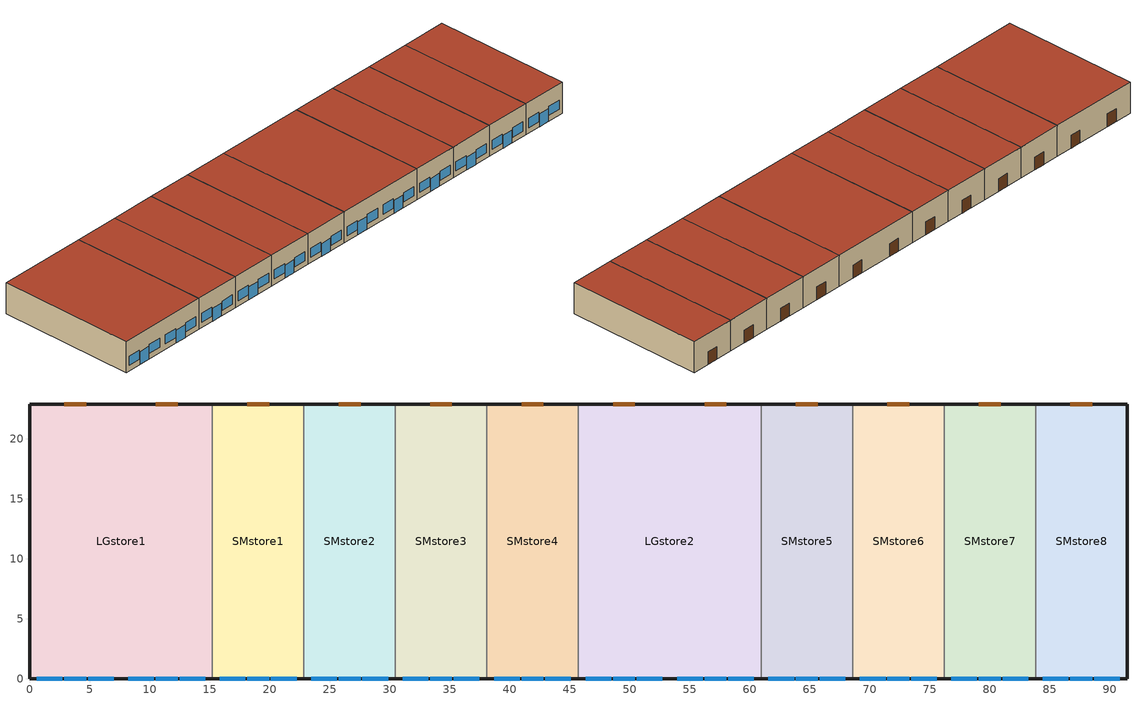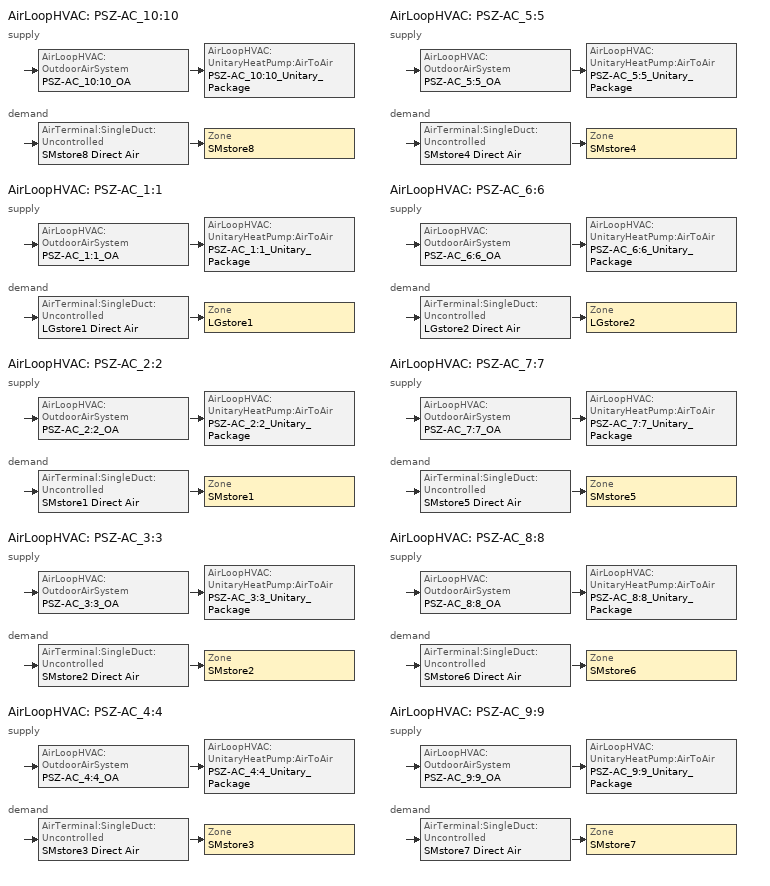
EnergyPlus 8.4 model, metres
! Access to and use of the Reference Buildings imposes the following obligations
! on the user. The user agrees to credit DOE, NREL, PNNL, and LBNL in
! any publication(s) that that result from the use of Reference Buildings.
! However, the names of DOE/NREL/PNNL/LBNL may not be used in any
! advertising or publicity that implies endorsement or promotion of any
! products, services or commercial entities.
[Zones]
LGstore1
 floor ground (ext-slab): 0,22.86 15.24,22.86 15.24,0 0,0 z0
 wall outside (Steel Frame Non-res Ext Wall): 15.24,22.86 0,22.86 0,0 15.24,0 z0:5.18
 wall to SMstore1 (int-walls): 15.24,0 15.24,22.86 z0:5.18
 window (Window Non-res Fixed): 2.9,0 4.73,0 / 10.52,0 12.35,0 z0:2.13; 0.61,0 2.74,0 / 4.88,0 7.01,0 / 8.23,0 10.36,0 / 12.5,0 14.63,0 z0.91:2.43
 door (Swinging Door Non-res): 4.73,22.86 2.9,22.86 / 12.35,22.86 10.52,22.86 z0:2.13
 roof outside (IEAD Non-res Roof): 15.24,22.86 0,22.86 0,0 15.24,0 z5.18
LGstore2
 floor ground (ext-slab): 45.72,22.86 60.96,22.86 60.96,0 45.72,0 z0
 wall outside (Steel Frame Non-res Ext Wall): 45.72,0 60.96,0 / 60.96,22.86 45.72,22.86 z0:5.18
 wall to SMstore4 (int-walls): 45.72,22.86 45.72,0 z0:5.18
 wall to SMstore5 (int-walls): 60.96,0 60.96,22.86 z0:5.18
 window (Window Non-res Fixed): 48.62,0 50.44,0 / 56.24,0 58.06,0 z0:2.13; 46.33,0 48.46,0 / 50.6,0 52.73,0 / 53.95,0 56.08,0 / 58.22,0 60.35,0 z0.91:2.43
 door (Swinging Door Non-res): 50.44,22.86 48.62,22.86 / 58.06,22.86 56.24,22.86 z0:2.13
 roof outside (IEAD Non-res Roof): 60.96,22.86 45.72,22.86 45.72,0 60.96,0 z5.18
SMstore1
 floor ground (ext-slab): 15.24,22.86 22.86,22.86 22.86,0 15.24,0 z0
 wall outside (Steel Frame Non-res Ext Wall): 15.24,0 22.86,0 / 22.86,22.86 15.24,22.86 z0:5.18
 wall to SMstore2 (int-walls): 22.86,0 22.86,22.86 z0:5.18
 window (Window Non-res Fixed): 18.14,0 19.97,0 z0:2.13; 15.85,0 17.98,0 / 20.12,0 22.25,0 z0.91:2.43
 door (Swinging Door Non-res): 19.97,22.86 18.14,22.86 z0:2.13
 roof outside (IEAD Non-res Roof): 22.86,22.86 15.24,22.86 15.24,0 22.86,0 z5.18
SMstore2
 floor ground (ext-slab): 22.86,22.86 30.48,22.86 30.48,0 22.86,0 z0
 wall outside (Steel Frame Non-res Ext Wall): 22.86,0 30.48,0 / 30.48,22.86 22.86,22.86 z0:5.18
 wall to SMstore3 (int-walls): 30.48,0 30.48,22.86 z0:5.18
 window (Window Non-res Fixed): 25.76,0 27.58,0 z0:2.13; 23.47,0 25.6,0 / 27.74,0 29.87,0 z0.91:2.43
 door (Swinging Door Non-res): 27.58,22.86 25.76,22.86 z0:2.13
 roof outside (IEAD Non-res Roof): 30.48,22.86 22.86,22.86 22.86,0 30.48,0 z5.18
SMstore3
 floor ground (ext-slab): 30.48,22.86 38.1,22.86 38.1,0 30.48,0 z0
 wall outside (Steel Frame Non-res Ext Wall): 30.48,0 38.1,0 / 38.1,22.86 30.48,22.86 z0:5.18
 wall to SMstore4 (int-walls): 38.1,0 38.1,22.86 z0:5.18
 window (Window Non-res Fixed): 33.38,0 35.2,0 z0:2.13; 31.09,0 33.22,0 / 35.36,0 37.49,0 z0.91:2.43
 door (Swinging Door Non-res): 35.2,22.86 33.38,22.86 z0:2.13
 roof outside (IEAD Non-res Roof): 38.1,22.86 30.48,22.86 30.48,0 38.1,0 z5.18
SMstore4
 floor ground (ext-slab): 38.1,22.86 45.72,22.86 45.72,0 38.1,0 z0
 wall outside (Steel Frame Non-res Ext Wall): 38.1,0 45.72,0 / 45.72,22.86 38.1,22.86 z0:5.18
 window (Window Non-res Fixed): 41,0 42.82,0 z0:2.13; 38.71,0 40.84,0 / 42.98,0 45.11,0 z0.91:2.43
 door (Swinging Door Non-res): 42.82,22.86 41,22.86 z0:2.13
 roof outside (IEAD Non-res Roof): 45.72,22.86 38.1,22.86 38.1,0 45.72,0 z5.18
SMstore5
 floor ground (ext-slab): 60.96,22.86 68.58,22.86 68.58,0 60.96,0 z0
 wall outside (Steel Frame Non-res Ext Wall): 60.96,0 68.58,0 / 68.58,22.86 60.96,22.86 z0:5.18
 wall to SMstore6 (int-walls): 68.58,0 68.58,22.86 z0:5.18
 window (Window Non-res Fixed): 63.86,0 65.68,0 z0:2.13; 61.57,0 63.7,0 / 65.84,0 67.97,0 z0.91:2.43
 door (Swinging Door Non-res): 65.68,22.86 63.86,22.86 z0:2.13
 roof outside (IEAD Non-res Roof): 68.58,22.86 60.96,22.86 60.96,0 68.58,0 z5.18
SMstore6
 floor ground (ext-slab): 68.58,22.86 76.2,22.86 76.2,0 68.58,0 z0
 wall outside (Steel Frame Non-res Ext Wall): 68.58,0 76.2,0 / 76.2,22.86 68.58,22.86 z0:5.18
 wall to SMstore7 (int-walls): 76.2,0 76.2,22.86 z0:5.18
 window (Window Non-res Fixed): 71.48,0 73.3,0 z0:2.13; 69.19,0 71.32,0 / 73.46,0 75.59,0 z0.91:2.43
 door (Swinging Door Non-res): 73.3,22.86 71.48,22.86 z0:2.13
 roof outside (IEAD Non-res Roof): 76.2,22.86 68.58,22.86 68.58,0 76.2,0 z5.18
SMstore7
 floor ground (ext-slab): 76.2,22.86 83.82,22.86 83.82,0 76.2,0 z0
 wall outside (Steel Frame Non-res Ext Wall): 76.2,0 83.82,0 / 83.82,22.86 76.2,22.86 z0:5.18
 wall to SMstore8 (int-walls): 83.82,0 83.82,22.86 z0:5.18
 window (Window Non-res Fixed): 79.1,0 80.92,0 z0:2.13; 76.81,0 78.94,0 / 81.08,0 83.21,0 z0.91:2.43
 door (Swinging Door Non-res): 80.92,22.86 79.1,22.86 z0:2.13
 roof outside (IEAD Non-res Roof): 83.82,22.86 76.2,22.86 76.2,0 83.82,0 z5.18
SMstore8
 floor ground (ext-slab): 83.82,22.86 91.44,22.86 91.44,0 83.82,0 z0
 wall outside (Steel Frame Non-res Ext Wall): 83.82,0 91.44,0 91.44,22.86 83.82,22.86 z0:5.18
 window (Window Non-res Fixed): 86.72,0 88.54,0 z0:2.13; 84.43,0 86.56,0 / 88.7,0 90.83,0 z0.91:2.43
 door (Swinging Door Non-res): 88.54,22.86 86.72,22.86 z0:2.13
 roof outside (IEAD Non-res Roof): 91.44,22.86 83.82,22.86 83.82,0 91.44,0 z5.18
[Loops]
AirLoopHVAC 'PSZ-AC_10:10'
 supply: AirLoopHVAC:OutdoorAirSystem 'PSZ-AC_10:10_OA' > AirLoopHVAC:UnitaryHeatPump:AirToAir 'PSZ-AC_10:10_Unitary_Package'
 demand: AirTerminal:SingleDuct:Uncontrolled 'SMstore8 Direct Air' > Zone 'SMstore8'
AirLoopHVAC 'PSZ-AC_1:1'
 supply: AirLoopHVAC:OutdoorAirSystem 'PSZ-AC_1:1_OA' > AirLoopHVAC:UnitaryHeatPump:AirToAir 'PSZ-AC_1:1_Unitary_Package'
 demand: AirTerminal:SingleDuct:Uncontrolled 'LGstore1 Direct Air' > Zone 'LGstore1'
AirLoopHVAC 'PSZ-AC_2:2'
 supply: AirLoopHVAC:OutdoorAirSystem 'PSZ-AC_2:2_OA' > AirLoopHVAC:UnitaryHeatPump:AirToAir 'PSZ-AC_2:2_Unitary_Package'
 demand: AirTerminal:SingleDuct:Uncontrolled 'SMstore1 Direct Air' > Zone 'SMstore1'
AirLoopHVAC 'PSZ-AC_3:3'
 supply: AirLoopHVAC:OutdoorAirSystem 'PSZ-AC_3:3_OA' > AirLoopHVAC:UnitaryHeatPump:AirToAir 'PSZ-AC_3:3_Unitary_Package'
 demand: AirTerminal:SingleDuct:Uncontrolled 'SMstore2 Direct Air' > Zone 'SMstore2'
AirLoopHVAC 'PSZ-AC_4:4'
 supply: AirLoopHVAC:OutdoorAirSystem 'PSZ-AC_4:4_OA' > AirLoopHVAC:UnitaryHeatPump:AirToAir 'PSZ-AC_4:4_Unitary_Package'
 demand: AirTerminal:SingleDuct:Uncontrolled 'SMstore3 Direct Air' > Zone 'SMstore3'
AirLoopHVAC 'PSZ-AC_5:5'
 supply: AirLoopHVAC:OutdoorAirSystem 'PSZ-AC_5:5_OA' > AirLoopHVAC:UnitaryHeatPump:AirToAir 'PSZ-AC_5:5_Unitary_Package'
 demand: AirTerminal:SingleDuct:Uncontrolled 'SMstore4 Direct Air' > Zone 'SMstore4'
AirLoopHVAC 'PSZ-AC_6:6'
 supply: AirLoopHVAC:OutdoorAirSystem 'PSZ-AC_6:6_OA' > AirLoopHVAC:UnitaryHeatPump:AirToAir 'PSZ-AC_6:6_Unitary_Package'
 demand: AirTerminal:SingleDuct:Uncontrolled 'LGstore2 Direct Air' > Zone 'LGstore2'
AirLoopHVAC 'PSZ-AC_7:7'
 supply: AirLoopHVAC:OutdoorAirSystem 'PSZ-AC_7:7_OA' > AirLoopHVAC:UnitaryHeatPump:AirToAir 'PSZ-AC_7:7_Unitary_Package'
 demand: AirTerminal:SingleDuct:Uncontrolled 'SMstore5 Direct Air' > Zone 'SMstore5'
AirLoopHVAC 'PSZ-AC_8:8'
 supply: AirLoopHVAC:OutdoorAirSystem 'PSZ-AC_8:8_OA' > AirLoopHVAC:UnitaryHeatPump:AirToAir 'PSZ-AC_8:8_Unitary_Package'
 demand: AirTerminal:SingleDuct:Uncontrolled 'SMstore6 Direct Air' > Zone 'SMstore6'
AirLoopHVAC 'PSZ-AC_9:9'
 supply: AirLoopHVAC:OutdoorAirSystem 'PSZ-AC_9:9_OA' > AirLoopHVAC:UnitaryHeatPump:AirToAir 'PSZ-AC_9:9_Unitary_Package'
 demand: AirTerminal:SingleDuct:Uncontrolled 'SMstore7 Direct Air' > Zone 'SMstore7'
[Building]
Ref Bldg Strip Mall New2004_v1.3_5.0: North Axis {deg}=0; Terrain=City; Loads Convergence Tolerance Value=0.04; Temperature Convergence Tolerance Value {deltaC}=0.2; Solar Distribution=FullInteriorAndExterior; Maximum Number of Warmup Days=25; Minimum Number of Warmup Days=6
[Site:Location]
Location=Hanford_WA_USA Design_Conditions; Latitude {N+ S-}=46.57; Longitude {W- E+}=-119.6; Time Zone Relative to GMT {GMT+/-}=-8; Elevation {m}=223
[SizingPeriod:DesignDay] Day of Month=21; Dry-Bulb Temperature Range Modifier Type=DefaultMultipliers; Humidity Condition Type=Wetbulb; Barometric Pressure {Pa}=98675; Rain {Yes/No}=No; Snow on ground {Yes/No}=No; Daylight Savings Time Indicator=No
Name | Month | Day Type | Maximum Dry-Bulb Temperature {C} | Daily Dry-Bulb Temperature Range {C} | Wetbulb at Maximum Dry-Bulb {C} | Wind Speed {m/s} design conditions vs. traditional 6.71 m/s (15 mph) | Wind Direction {Degrees; N=0, S=180} | Solar Model Indicator | Clearness {0.0 to 1.1} | Wind Speed {m/s} design conditions vs. traditional 3.35 m/s (7mph) | ASHRAE Clear Sky Optical Depth for Beam Irradiance (taub) | ASHRAE Clear Sky Optical Depth for Diffuse Irradiance (taud)
Hanford Ann Htg 99.6% Condns DB | 12 | WinterDesignDay | -14.5 | 0 | -14.5 | 2.2 | 290 | ASHRAEClearSky | 0
Hanford Ann Clg .4% Condns DB=>MWB | 7 | SummerDesignDay | 37.9 | 15.1 | 19.5 |  | 0 | ASHRAETau |  | 3.3 | 0.387 | 2.251
[Site:WaterMainsTemperature]
Calculation Method=CORRELATION; Annual Average Outdoor Air Temperature {C}=9.69; Maximum Difference In Monthly Average Outdoor Air Temperatures {deltaC}=28.1
[Site:GroundTemperature:BuildingSurface]
19.527, 19.502, 19.536, 19.598, 20.002, 21.64, 22.225, 22.375, 21.449, 20.121, 19.802, 19.633
[Construction]
Steel Frame Non-res Ext Wall: Wood Siding, Steel Frame NonRes Wall Insulation, 1/2IN Gypsum
IEAD Non-res Roof: Roof Membrane, IEAD NonRes Roof Insulation, Metal Decking
ext-slab: HW CONCRETE
int-walls: 1/2IN Gypsum, 1/2IN Gypsum
Window Non-res Fixed: NonRes Fixed Assembly Window
Swinging Door Non-res: Opaque Door panel NonRes
InteriorFurnishings: Std Wood 6inch
[Material] Thermal Absorptance=0.9
Name | Roughness | Thickness {m} | Conductivity {W/m-K} | Density {kg/m3} | Specific Heat {J/kg-K} | Solar Absorptance | Visible Absorptance
Steel Frame NonRes Wall Insulation | MediumRough | 0.0870565 | 0.049 | 265 | 836.8 | 0.7 | 0.7
IEAD NonRes Roof Insulation | MediumRough | 0.127339 | 0.049 | 265 | 836.8 | 0.7 | 0.7
Std Wood 6inch | MediumSmooth | 0.15 | 0.12 | 540 | 1210 | 0.7 | 0.7
Wood Siding | MediumSmooth | 0.01 | 0.11 | 544.62 | 1210 | 0.78 | 0.78
1/2IN Gypsum | Smooth | 0.0127 | 0.16 | 784.9 | 830 | 0.92 | 0.92
HW CONCRETE | Rough | 0.1016 | 1.311 | 2240 | 836.8 | 0.7 | 0.7
Roof Membrane | VeryRough | 0.0095 | 0.16 | 1121.29 | 1460 | 0.7 | 0.7
Metal Decking | MediumSmooth | 0.0015 | 45.006 | 7680 | 418.4 | 0.7 | 0.3
[WindowMaterial:SimpleGlazingSystem]
NonRes Fixed Assembly Window: U-Factor {W/m2-K}=3.23646; Solar Heat Gain Coefficient=0.39
[Material:NoMass]
Opaque Door panel NonRes: Roughness=MediumRough; Thermal Resistance {m2-K/W}=0.101897; Thermal Absorptance=0.9; Solar Absorptance=0.7; Visible Absorptance=0.7
[Zone] Type=1; Multiplier=1; Floor Area {m2}=autocalculate; Part of Total Floor Area=Yes
LGstore1; LGstore2; SMstore1; SMstore2; SMstore3; SMstore4; SMstore5; SMstore6; SMstore7; SMstore8
[People] Number of People Schedule=BLDG_OCC_SCH; Number of People Calculation Method=Area/Person; Zone Floor Area per Person {m2/person}=6.19; Fraction Radiant=0.3; Sensible Heat Fraction=AUTOCALCULATE; Activity Level Schedule=ACTIVITY_SCH; Enable ASHRAE 55 Comfort Warnings=No; Mean Radiant Temperature Calculation Type=ZoneAveraged; Work Efficiency Schedule=WORK_EFF_SCH; Clothing Insulation Calculation Method=ClothingInsulationSchedule; Clothing Insulation Schedule=CLOTHING_SCH; Air Velocity Schedule=AIR_VELO_SCH; Thermal Comfort Model 1 Type=FANGER
Name | Zone or ZoneList
LGstore1 People | LGstore1
LGstore2 People | LGstore2
SMstore1 People | SMstore1
SMstore2 People | SMstore2
SMstore3 People | SMstore3
SMstore4 People | SMstore4
SMstore5 People | SMstore5
SMstore6 People | SMstore6
SMstore7 People | SMstore7
SMstore8 People | SMstore8
[Lights] Schedule=BLDG_LIGHT_SCH; Design Level Calculation Method=Watts/Area; Return Air Fraction=0; Fraction Radiant=0.7; Fraction Visible=0.2; Fraction Replaceable=1; Return Air Fraction Calculated from Plenum Temperature=No
Name | Zone or ZoneList | Watts per Zone Floor Area {W/m2}
LGstore1_Lights | LGstore1 | 23.99
LGstore2_Lights | LGstore2 | 13.77
SMstore1_Lights | SMstore1 | 23.99
SMstore2_Lights | SMstore2 | 18.29
SMstore3_Lights | SMstore3 | 18.29
SMstore4_Lights | SMstore4 | 18.29
SMstore5_Lights | SMstore5 | 13.77
SMstore6_Lights | SMstore6 | 13.77
SMstore7_Lights | SMstore7 | 13.77
SMstore8_Lights | SMstore8 | 13.77
[ElectricEquipment] Schedule=BLDG_EQUIP_SCH; Design Level Calculation Method=Watts/Area; Watts per Zone Floor Area {W/m2}=4.3; Fraction Latent=0; Fraction Radiant=0.5; Fraction Lost=0
Name | Zone or ZoneList
LGstore1_MiscPlug_Equip | LGstore1
LGstore2_MiscPlug_Equip | LGstore2
SMstore1_MiscPlug_Equip | SMstore1
SMstore2_MiscPlug_Equip | SMstore2
SMstore3_MiscPlug_Equip | SMstore3
SMstore4_MiscPlug_Equip | SMstore4
SMstore5_MiscPlug_Equip | SMstore5
SMstore6_MiscPlug_Equip | SMstore6
SMstore7_MiscPlug_Equip | SMstore7
SMstore8_MiscPlug_Equip | SMstore8
[Exterior:Lights]
Exterior Facade Lighting: Schedule=ALWAYS_ON; Design Level {W}=11485; Control Option=AstronomicalClock
[ZoneInfiltration:DesignFlowRate] Schedule=INFIL_HALF_ON_SCH; Design Flow Rate Calculation Method=Flow/ExteriorArea; Flow per Exterior Surface Area {m3/s-m2}=0.000302; Constant Term Coefficient=1; Temperature Term Coefficient=0; Velocity Term Coefficient=0; Velocity Squared Term Coefficient=0
Name | Zone or ZoneList
LGstore1_Infiltration | LGstore1
LGstore2_Infiltration | LGstore2
SMstore1_Infiltration | SMstore1
SMstore2_Infiltration | SMstore2
SMstore3_Infiltration | SMstore3
SMstore4_Infiltration | SMstore4
SMstore5_Infiltration | SMstore5
SMstore6_Infiltration | SMstore6
SMstore7_Infiltration | SMstore7
SMstore8_Infiltration | SMstore8
[InternalMass] Construction=InteriorFurnishings
Name | Zone | Surface Area {m2}
LGstore1 Internal Mass | LGstore1 | 696.7728
LGstore2 Internal Mass | LGstore2 | 696.7728
SMstore1 Internal Mass | SMstore1 | 348.3864
SMstore2 Internal Mass | SMstore2 | 348.3864
SMstore3 Internal Mass | SMstore3 | 348.3864
SMstore4 Internal Mass | SMstore4 | 348.3864
SMstore5 Internal Mass | SMstore5 | 348.3864
SMstore6 Internal Mass | SMstore6 | 348.3864
SMstore7 Internal Mass | SMstore7 | 348.3864
SMstore8 Internal Mass | SMstore8 | 348.3864
[Fan:OnOff] Availability Schedule=HVACOperationSchd; Pressure Rise {Pa}=622; Maximum Flow Rate {m3/s}=AUTOSIZE; Motor In Airstream Fraction=1
Name | Fan Total Efficiency | Motor Efficiency
PSZ-AC_10:10_Unitary_Package_fan; PSZ-AC_2:2_Unitary_Package_fan; PSZ-AC_3:3_Unitary_Package_fan; PSZ-AC_4:4_Unitary_Package_fan; PSZ-AC_5:5_Unitary_Package_fan; PSZ-AC_7:7_Unitary_Package_fan; PSZ-AC_8:8_Unitary_Package_fan; PSZ-AC_9:9_Unitary_Package_fan | 0.53625 | 0.825
PSZ-AC_1:1_Unitary_Package_fan; PSZ-AC_6:6_Unitary_Package_fan | 0.546 | 0.84
[Coil:Heating:DX:SingleSpeed] Availability Schedule=ALWAYS_ON; Gross Rated Heating Capacity {W}=AUTOSIZE; Gross Rated Heating COP {W/W}=2.75; Rated Air Flow Rate {m3/s}=AUTOSIZE; Heating Capacity Function of Temperature Curve=HPACHeatCapFT; Heating Capacity Function of Flow Fraction Curve=HPACHeatCapFFF; Energy Input Ratio Function of Temperature Curve=HPACHeatEIRFT; Energy Input Ratio Function of Flow Fraction Curve=HPACHeatEIRFFF; Part Load Fraction Correlation Curve=HPACCOOLPLFFPLR; Minimum Outdoor Dry-Bulb Temperature for Compressor Operation {C}=-5; Maximum Outdoor Dry-Bulb Temperature for Defrost Operation {C}=5; Crankcase Heater Capacity {W}=200; Maximum Outdoor Dry-Bulb Temperature for Crankcase Heater Operation {C}=10; Defrost Strategy=Resistive; Defrost Control=TIMED; Defrost Time Period Fraction=0.166667; Resistive Defrost Heater Capacity {W}=20000
PSZ-AC_10:10_Unitary_Package_HeatCoil; PSZ-AC_1:1_Unitary_Package_HeatCoil; PSZ-AC_2:2_Unitary_Package_HeatCoil; PSZ-AC_3:3_Unitary_Package_HeatCoil; PSZ-AC_4:4_Unitary_Package_HeatCoil; PSZ-AC_5:5_Unitary_Package_HeatCoil; PSZ-AC_6:6_Unitary_Package_HeatCoil; PSZ-AC_7:7_Unitary_Package_HeatCoil; PSZ-AC_8:8_Unitary_Package_HeatCoil; PSZ-AC_9:9_Unitary_Package_HeatCoil
[Coil:Heating:Electric] Availability Schedule=ALWAYS_ON; Gas Burner Efficiency=0.8; Nominal Capacity {W}=AUTOSIZE
PSZ-AC_10:10_Unitary_Package_AuxCoil; PSZ-AC_1:1_Unitary_Package_AuxCoil; PSZ-AC_2:2_Unitary_Package_AuxCoil; PSZ-AC_3:3_Unitary_Package_AuxCoil; PSZ-AC_4:4_Unitary_Package_AuxCoil; PSZ-AC_5:5_Unitary_Package_AuxCoil; PSZ-AC_6:6_Unitary_Package_AuxCoil; PSZ-AC_7:7_Unitary_Package_AuxCoil; PSZ-AC_8:8_Unitary_Package_AuxCoil; PSZ-AC_9:9_Unitary_Package_AuxCoil
[Coil:Cooling:DX:SingleSpeed] Availability Schedule=ALWAYS_ON; Gross Rated Total Cooling Capacity {W}=AUTOSIZE; Gross Rated Sensible Heat Ratio=AUTOSIZE; Rated Air Flow Rate {m3/s}=AUTOSIZE; Total Cooling Capacity Function of Temperature Curve=HPACCoolCapFT; Total Cooling Capacity Function of Flow Fraction Curve=HPACCoolCapFFF; Energy Input Ratio Function of Temperature Curve=HPACCOOLEIRFT; Energy Input Ratio Function of Flow Fraction Curve=HPACCOOLEIRFFF; Part Load Fraction Correlation Curve=HPACCOOLPLFFPLR; Maximum Cycling Rate {cycles/hr}=3
Name | Gross Rated Cooling COP {W/W}
PSZ-AC_10:10_Unitary_Package_CoolCoil; PSZ-AC_2:2_Unitary_Package_CoolCoil; PSZ-AC_3:3_Unitary_Package_CoolCoil; PSZ-AC_4:4_Unitary_Package_CoolCoil; PSZ-AC_5:5_Unitary_Package_CoolCoil; PSZ-AC_7:7_Unitary_Package_CoolCoil; PSZ-AC_8:8_Unitary_Package_CoolCoil; PSZ-AC_9:9_Unitary_Package_CoolCoil | 3.66668
PSZ-AC_1:1_Unitary_Package_CoolCoil; PSZ-AC_6:6_Unitary_Package_CoolCoil | 3.50016
[Zone equipment]
LGstore1: LGstore1 Direct Air
LGstore2: LGstore2 Direct Air
SMstore1: SMstore1 Direct Air
SMstore2: SMstore2 Direct Air
SMstore3: SMstore3 Direct Air
SMstore4: SMstore4 Direct Air
SMstore5: SMstore5 Direct Air
SMstore6: SMstore6 Direct Air
SMstore7: SMstore7 Direct Air
SMstore8: SMstore8 Direct Air
[Sizing:Zone] Zone Cooling Design Supply Air Temperature Input Method=SupplyAirTemperature; Zone Cooling Design Supply Air Temperature {C}=14; Zone Heating Design Supply Air Temperature Input Method=SupplyAirTemperature; Zone Heating Design Supply Air Temperature {C}=40; Zone Cooling Design Supply Air Humidity Ratio {kgWater/kgDryAir}=0.0085; Zone Heating Design Supply Air Humidity Ratio {kgWater/kgDryAir}=0.008; Cooling Design Air Flow Method=DesignDay; Heating Design Air Flow Method=DesignDay
Name | Design Specification Outdoor Air Object
LGstore1 | SZ DSOA LGstore1
LGstore2 | SZ DSOA LGstore2
SMstore1 | SZ DSOA SMstore1
SMstore2 | SZ DSOA SMstore2
SMstore3 | SZ DSOA SMstore3
SMstore4 | SZ DSOA SMstore4
SMstore5 | SZ DSOA SMstore5
SMstore6 | SZ DSOA SMstore6
SMstore7 | SZ DSOA SMstore7
SMstore8 | SZ DSOA SMstore8
[DesignSpecification:OutdoorAir] Outdoor Air Method=Flow/Area; Outdoor Air Flow per Zone Floor Area {m3/s-m2}=0.00152
SZ DSOA LGstore1; SZ DSOA LGstore2; SZ DSOA SMstore1; SZ DSOA SMstore2; SZ DSOA SMstore3; SZ DSOA SMstore4; SZ DSOA SMstore5; SZ DSOA SMstore6; SZ DSOA SMstore7; SZ DSOA SMstore8
[ZoneControl:Thermostat] Control Type Schedule=Dual Zone Control Type Sched
Name | Zone or ZoneList | Control 1
LGstore1 Thermostat | LGstore1 | LGstore1 DualSPSched
LGstore2 Thermostat | LGstore2 | LGstore2 DualSPSched
SMstore1 Thermostat | SMstore1 | SMstore1 DualSPSched
SMstore2 Thermostat | SMstore2 | SMstore2 DualSPSched
SMstore3 Thermostat | SMstore3 | SMstore3 DualSPSched
SMstore4 Thermostat | SMstore4 | SMstore4 DualSPSched
SMstore5 Thermostat | SMstore5 | SMstore5 DualSPSched
SMstore6 Thermostat | SMstore6 | SMstore6 DualSPSched
SMstore7 Thermostat | SMstore7 | SMstore7 DualSPSched
SMstore8 Thermostat | SMstore8 | SMstore8 DualSPSched
[ThermostatSetpoint:DualSetpoint]
Name | Heating Setpoint Temperature Schedule | Cooling Setpoint Temperature Schedule
LGstore1 DualSPSched | HTGSETP_SCH_1 | CLGSETP_SCH_1
LGstore2 DualSPSched | HTGSETP_SCH_2 | CLGSETP_SCH_2
SMstore1 DualSPSched | HTGSETP_SCH_3 | CLGSETP_SCH_3
SMstore2 DualSPSched | HTGSETP_SCH_4 | CLGSETP_SCH_4
SMstore3 DualSPSched | HTGSETP_SCH_5 | CLGSETP_SCH_5
SMstore4 DualSPSched | HTGSETP_SCH_6 | CLGSETP_SCH_6
SMstore5 DualSPSched | HTGSETP_SCH_7 | CLGSETP_SCH_7
SMstore6 DualSPSched | HTGSETP_SCH_8 | CLGSETP_SCH_8
SMstore7 DualSPSched | HTGSETP_SCH_9 | CLGSETP_SCH_9
SMstore8 DualSPSched | HTGSETP_SCH_10 | CLGSETP_SCH_10
[SetpointManager:SingleZone:Reheat] Control Variable=Temperature; Minimum Supply Air Temperature {C}=10; Maximum Supply Air Temperature {C}=50
Name | Control Zone | Setpoint Node or NodeList
SupAirTemp MngrLGstore1 | LGstore1 | PSZ-AC_1:1 Supply Equipment Outlet Node
SupAirTemp MngrLGstore2 | LGstore2 | PSZ-AC_6:6 Supply Equipment Outlet Node
SupAirTemp MngrSMstore1 | SMstore1 | PSZ-AC_2:2 Supply Equipment Outlet Node
SupAirTemp MngrSMstore2 | SMstore2 | PSZ-AC_3:3 Supply Equipment Outlet Node
SupAirTemp MngrSMstore3 | SMstore3 | PSZ-AC_4:4 Supply Equipment Outlet Node
SupAirTemp MngrSMstore4 | SMstore4 | PSZ-AC_5:5 Supply Equipment Outlet Node
SupAirTemp MngrSMstore5 | SMstore5 | PSZ-AC_7:7 Supply Equipment Outlet Node
SupAirTemp MngrSMstore6 | SMstore6 | PSZ-AC_8:8 Supply Equipment Outlet Node
SupAirTemp MngrSMstore7 | SMstore7 | PSZ-AC_9:9 Supply Equipment Outlet Node
SupAirTemp MngrSMstore8 | SMstore8 | PSZ-AC_10:10 Supply Equipment Outlet Node
[Sizing:System] Type of Load to Size On=Sensible; Design Outdoor Air Flow Rate {m3/s}=AUTOSIZE; Central Heating Maximum System Air Flow Ratio=1; Preheat Design Temperature {C}=7; Preheat Design Humidity Ratio {kgWater/kgDryAir}=0.008; Precool Design Temperature {C}=12.8; Precool Design Humidity Ratio {kgWater/kgDryAir}=0.008; Central Cooling Design Supply Air Temperature {C}=12.8; Central Heating Design Supply Air Temperature {C}=40; Type of Zone Sum to Use=NonCoincident; 100% Outdoor Air in Cooling=No; 100% Outdoor Air in Heating=No; Central Cooling Design Supply Air Humidity Ratio {kgWater/kgDryAir}=0.0085; Central Heating Design Supply Air Humidity Ratio {kgWater/kgDryAir}=0.008; Cooling Design Air Flow Method=DesignDay; Cooling Design Air Flow Rate {m3/s}=0; Heating Design Air Flow Method=DesignDay; Heating Design Air Flow Rate {m3/s}=0; Zone Maximum Outdoor Air Fraction=1; Cooling Design Capacity Method=CoolingDesignCapacity; Cooling Design Capacity {W}=autosize; Heating Design Capacity Method=HeatingDesignCapacity; Heating Design Capacity {W}=autosize; Central Cooling Capacity Control Method=VAV
PSZ-AC_10:10; PSZ-AC_1:1; PSZ-AC_2:2; PSZ-AC_3:3; PSZ-AC_4:4; PSZ-AC_5:5; PSZ-AC_6:6; PSZ-AC_7:7; PSZ-AC_8:8; PSZ-AC_9:9
[Controller:OutdoorAir] Minimum Outdoor Air Flow Rate {m3/s}=AUTOSIZE; Maximum Outdoor Air Flow Rate {m3/s}=AUTOSIZE; Economizer Control Type=NoEconomizer; Economizer Control Action Type=ModulateFlow; Economizer Maximum Limit Dry-Bulb Temperature {C}=28; Economizer Maximum Limit Enthalpy {J/kg}=64000; Economizer Minimum Limit Dry-Bulb Temperature {C}=-100; Lockout Type=NoLockout; Minimum Limit Type=FixedMinimum; Minimum Outdoor Air Schedule=MinOA_Sched
PSZ-AC_10:10_OA_Controller; PSZ-AC_1:1_OA_Controller; PSZ-AC_2:2_OA_Controller; PSZ-AC_3:3_OA_Controller; PSZ-AC_4:4_OA_Controller; PSZ-AC_5:5_OA_Controller; PSZ-AC_6:6_OA_Controller; PSZ-AC_7:7_OA_Controller; PSZ-AC_8:8_OA_Controller; PSZ-AC_9:9_OA_Controller
[AirLoopHVAC] Design Supply Air Flow Rate {m3/s}=AUTOSIZE
PSZ-AC_10:10; PSZ-AC_1:1; PSZ-AC_2:2; PSZ-AC_3:3; PSZ-AC_4:4; PSZ-AC_5:5; PSZ-AC_6:6; PSZ-AC_7:7; PSZ-AC_8:8; PSZ-AC_9:9
[AirLoopHVAC:UnitaryHeatPump:AirToAir] Availability Schedule=ALWAYS_ON; Supply Air Flow Rate During Cooling Operation {m3/s}=AUTOSIZE; Supply Air Flow Rate During Heating Operation {m3/s}=AUTOSIZE; Supply Air Flow Rate When No Cooling or Heating is Needed {m3/s}=AUTOSIZE; Maximum Supply Air Temperature from Supplemental Heater {C}=50; Maximum Outdoor Dry-Bulb Temperature for Supplemental Heater Operation {C}=21; Fan Placement=BlowThrough; Supply Air Fan Operating Mode Schedule=ALWAYS_OFF
Name | Controlling Zone or Thermostat Location | Supply Air Fan | Heating Coil | Cooling Coil | Supplemental Heating Coil
PSZ-AC_10:10_Unitary_Package | SMstore8 | PSZ-AC_10:10_Unitary_Package_fan | PSZ-AC_10:10_Unitary_Package_HeatCoil | PSZ-AC_10:10_Unitary_Package_CoolCoil | PSZ-AC_10:10_Unitary_Package_AuxCoil
PSZ-AC_1:1_Unitary_Package | LGstore1 | PSZ-AC_1:1_Unitary_Package_fan | PSZ-AC_1:1_Unitary_Package_HeatCoil | PSZ-AC_1:1_Unitary_Package_CoolCoil | PSZ-AC_1:1_Unitary_Package_AuxCoil
PSZ-AC_2:2_Unitary_Package | SMstore1 | PSZ-AC_2:2_Unitary_Package_fan | PSZ-AC_2:2_Unitary_Package_HeatCoil | PSZ-AC_2:2_Unitary_Package_CoolCoil | PSZ-AC_2:2_Unitary_Package_AuxCoil
PSZ-AC_3:3_Unitary_Package | SMstore2 | PSZ-AC_3:3_Unitary_Package_fan | PSZ-AC_3:3_Unitary_Package_HeatCoil | PSZ-AC_3:3_Unitary_Package_CoolCoil | PSZ-AC_3:3_Unitary_Package_AuxCoil
PSZ-AC_4:4_Unitary_Package | SMstore3 | PSZ-AC_4:4_Unitary_Package_fan | PSZ-AC_4:4_Unitary_Package_HeatCoil | PSZ-AC_4:4_Unitary_Package_CoolCoil | PSZ-AC_4:4_Unitary_Package_AuxCoil
PSZ-AC_5:5_Unitary_Package | SMstore4 | PSZ-AC_5:5_Unitary_Package_fan | PSZ-AC_5:5_Unitary_Package_HeatCoil | PSZ-AC_5:5_Unitary_Package_CoolCoil | PSZ-AC_5:5_Unitary_Package_AuxCoil
PSZ-AC_6:6_Unitary_Package | LGstore2 | PSZ-AC_6:6_Unitary_Package_fan | PSZ-AC_6:6_Unitary_Package_HeatCoil | PSZ-AC_6:6_Unitary_Package_CoolCoil | PSZ-AC_6:6_Unitary_Package_AuxCoil
PSZ-AC_7:7_Unitary_Package | SMstore5 | PSZ-AC_7:7_Unitary_Package_fan | PSZ-AC_7:7_Unitary_Package_HeatCoil | PSZ-AC_7:7_Unitary_Package_CoolCoil | PSZ-AC_7:7_Unitary_Package_AuxCoil
PSZ-AC_8:8_Unitary_Package | SMstore6 | PSZ-AC_8:8_Unitary_Package_fan | PSZ-AC_8:8_Unitary_Package_HeatCoil | PSZ-AC_8:8_Unitary_Package_CoolCoil | PSZ-AC_8:8_Unitary_Package_AuxCoil
PSZ-AC_9:9_Unitary_Package | SMstore7 | PSZ-AC_9:9_Unitary_Package_fan | PSZ-AC_9:9_Unitary_Package_HeatCoil | PSZ-AC_9:9_Unitary_Package_CoolCoil | PSZ-AC_9:9_Unitary_Package_AuxCoil
[AirTerminal:SingleDuct:Uncontrolled] Availability Schedule=ALWAYS_ON; Maximum Air Flow Rate {m3/s}=AUTOSIZE
LGstore1 Direct Air; LGstore2 Direct Air; SMstore1 Direct Air; SMstore2 Direct Air; SMstore3 Direct Air; SMstore4 Direct Air; SMstore5 Direct Air; SMstore6 Direct Air; SMstore7 Direct Air; SMstore8 Direct Air
[AvailabilityManager:NightCycle] Applicability Schedule=ALWAYS_OFF; Fan Schedule=HVACOperationSchd; Control Type=CycleOnAny; Thermostat Tolerance {deltaC}=1; Cycling Run Time {s}=1800
PSZ-AC_10:10 Availability Manager; PSZ-AC_1:1 Availability Manager; PSZ-AC_2:2 Availability Manager; PSZ-AC_3:3 Availability Manager; PSZ-AC_4:4 Availability Manager; PSZ-AC_5:5 Availability Manager; PSZ-AC_6:6 Availability Manager; PSZ-AC_7:7 Availability Manager; PSZ-AC_8:8 Availability Manager; PSZ-AC_9:9 Availability Manager
[SetpointManager:MixedAir] Control Variable=Temperature
Name | Setpoint Node or NodeList
PSZ-AC_10:10_OAMixed Air Temp Manager | PSZ-AC_10:10_OA-PSZ-AC_10:10_Unitary_PackageNode
PSZ-AC_1:1_OAMixed Air Temp Manager | PSZ-AC_1:1_OA-PSZ-AC_1:1_Unitary_PackageNode
PSZ-AC_2:2_OAMixed Air Temp Manager | PSZ-AC_2:2_OA-PSZ-AC_2:2_Unitary_PackageNode
PSZ-AC_3:3_OAMixed Air Temp Manager | PSZ-AC_3:3_OA-PSZ-AC_3:3_Unitary_PackageNode
PSZ-AC_4:4_OAMixed Air Temp Manager | PSZ-AC_4:4_OA-PSZ-AC_4:4_Unitary_PackageNode
PSZ-AC_5:5_OAMixed Air Temp Manager | PSZ-AC_5:5_OA-PSZ-AC_5:5_Unitary_PackageNode
PSZ-AC_6:6_OAMixed Air Temp Manager | PSZ-AC_6:6_OA-PSZ-AC_6:6_Unitary_PackageNode
PSZ-AC_7:7_OAMixed Air Temp Manager | PSZ-AC_7:7_OA-PSZ-AC_7:7_Unitary_PackageNode
PSZ-AC_8:8_OAMixed Air Temp Manager | PSZ-AC_8:8_OA-PSZ-AC_8:8_Unitary_PackageNode
PSZ-AC_9:9_OAMixed Air Temp Manager | PSZ-AC_9:9_OA-PSZ-AC_9:9_Unitary_PackageNode
[EnergyManagementSystem:Sensor]
Name | Output:Variable or Output:Meter Index Key | Output:Variable or Output:Meter
OutdoorTemp1; OutdoorTemp2; OutdoorTemp3; OutdoorTemp4; OutdoorTemp5; OutdoorTemp6; OutdoorTemp7; OutdoorTemp8; OutdoorTemp9; OutdoorTemp10; OutdoorTemp11 | ENVIRONMENT | Site Outdoor Air Drybulb Temperature
FanRuntimeFraction1 | PSZ-AC_1:1_Unitary_Package_fan | Fan Runtime Fraction
FanRuntimeFraction2 | PSZ-AC_2:2_Unitary_Package_fan | Fan Runtime Fraction
FanRuntimeFraction3 | PSZ-AC_3:3_Unitary_Package_fan | Fan Runtime Fraction
FanRuntimeFraction4 | PSZ-AC_4:4_Unitary_Package_fan | Fan Runtime Fraction
FanRuntimeFraction5 | PSZ-AC_5:5_Unitary_Package_fan | Fan Runtime Fraction
FanRuntimeFraction6 | PSZ-AC_6:6_Unitary_Package_fan | Fan Runtime Fraction
FanRuntimeFraction7 | PSZ-AC_7:7_Unitary_Package_fan | Fan Runtime Fraction
FanRuntimeFraction8 | PSZ-AC_8:8_Unitary_Package_fan | Fan Runtime Fraction
FanRuntimeFraction9 | PSZ-AC_9:9_Unitary_Package_fan | Fan Runtime Fraction
FanRuntimeFraction10; FanRuntimeFraction11 | PSZ-AC_10:10_Unitary_Package_fan | Fan Runtime Fraction
CoolingCoilRuntimeFraction1 | PSZ-AC_1:1_Unitary_Package_CoolCoil | Cooling Coil Runtime Fraction
CoolingCoilRuntimeFraction2 | PSZ-AC_2:2_Unitary_Package_CoolCoil | Cooling Coil Runtime Fraction
CoolingCoilRuntimeFraction3 | PSZ-AC_3:3_Unitary_Package_CoolCoil | Cooling Coil Runtime Fraction
CoolingCoilRuntimeFraction4 | PSZ-AC_4:4_Unitary_Package_CoolCoil | Cooling Coil Runtime Fraction
CoolingCoilRuntimeFraction5 | PSZ-AC_5:5_Unitary_Package_CoolCoil | Cooling Coil Runtime Fraction
CoolingCoilRuntimeFraction6 | PSZ-AC_6:6_Unitary_Package_CoolCoil | Cooling Coil Runtime Fraction
CoolingCoilRuntimeFraction7 | PSZ-AC_7:7_Unitary_Package_CoolCoil | Cooling Coil Runtime Fraction
CoolingCoilRuntimeFraction8 | PSZ-AC_8:8_Unitary_Package_CoolCoil | Cooling Coil Runtime Fraction
CoolingCoilRuntimeFraction9 | PSZ-AC_9:9_Unitary_Package_CoolCoil | Cooling Coil Runtime Fraction
CoolingCoilRuntimeFraction10; CoolingCoilRuntimeFraction11 | PSZ-AC_10:10_Unitary_Package_CoolCoil | Cooling Coil Runtime Fraction
HeatingCoilRuntimeFraction1 | PSZ-AC_1:1_Unitary_Package_HeatCoil | Heating Coil Runtime Fraction
HeatingCoilRuntimeFraction2 | PSZ-AC_2:2_Unitary_Package_HeatCoil | Heating Coil Runtime Fraction
HeatingCoilRuntimeFraction3 | PSZ-AC_3:3_Unitary_Package_HeatCoil | Heating Coil Runtime Fraction
HeatingCoilRuntimeFraction4 | PSZ-AC_4:4_Unitary_Package_HeatCoil | Heating Coil Runtime Fraction
HeatingCoilRuntimeFraction5 | PSZ-AC_5:5_Unitary_Package_HeatCoil | Heating Coil Runtime Fraction
HeatingCoilRuntimeFraction6 | PSZ-AC_6:6_Unitary_Package_HeatCoil | Heating Coil Runtime Fraction
HeatingCoilRuntimeFraction7 | PSZ-AC_7:7_Unitary_Package_HeatCoil | Heating Coil Runtime Fraction
HeatingCoilRuntimeFraction8 | PSZ-AC_8:8_Unitary_Package_HeatCoil | Heating Coil Runtime Fraction
HeatingCoilRuntimeFraction9 | PSZ-AC_9:9_Unitary_Package_HeatCoil | Heating Coil Runtime Fraction
HeatingCoilRuntimeFraction10; HeatingCoilRuntimeFraction11 | PSZ-AC_10:10_Unitary_Package_HeatCoil | Heating Coil Runtime Fraction
ZoneTemp1 | LGstore1 | Zone Mean Air Temperature
ZoneTemp2 | LGstore2 | Zone Mean Air Temperature
ZoneTemp3 | SMstore1 | Zone Mean Air Temperature
ZoneTemp4 | SMstore2 | Zone Mean Air Temperature
ZoneTemp5 | SMstore3 | Zone Mean Air Temperature
ZoneTemp6 | SMstore4 | Zone Mean Air Temperature
ZoneTemp7 | SMstore5 | Zone Mean Air Temperature
ZoneTemp8 | SMstore6 | Zone Mean Air Temperature
ZoneTemp9 | SMstore7 | Zone Mean Air Temperature
ZoneTemp10; ZoneTemp11 | SMstore8 | Zone Mean Air Temperature
SystemAvailability | HVACOperationSchd | Schedule Value
[EnergyManagementSystem:OutputVariable] Type of Data in Variable=Averaged; Update Frequency=ZoneTimeStep
Name | EMS Variable
FanStatus1 | FanStatus1
FanStatus2 | FanStatus2
FanStatus3 | FanStatus3
FanStatus4 | FanStatus4
FanStatus5 | FanStatus5
FanStatus6 | FanStatus6
FanStatus7 | FanStatus7
FanStatus8 | FanStatus8
FanStatus9 | FanStatus9
FanStatus10 | FanStatus10
FanStatus11 | FanStatus11
CompressorStatus1 | CompressorStatus1
CompressorStatus2 | CompressorStatus2
CompressorStatus3 | CompressorStatus3
CompressorStatus4 | CompressorStatus4
CompressorStatus5 | CompressorStatus5
CompressorStatus6 | CompressorStatus6
CompressorStatus7 | CompressorStatus7
CompressorStatus8 | CompressorStatus8
CompressorStatus9 | CompressorStatus9
CompressorStatus10 | CompressorStatus10
CompressorStatus11 | CompressorStatus11
AuxHeatStatus1 | AuxHeatStatus1
AuxHeatStatus2 | AuxHeatStatus2
AuxHeatStatus3 | AuxHeatStatus3
AuxHeatStatus4 | AuxHeatStatus4
AuxHeatStatus5 | AuxHeatStatus5
AuxHeatStatus6 | AuxHeatStatus6
AuxHeatStatus7 | AuxHeatStatus7
AuxHeatStatus8 | AuxHeatStatus8
AuxHeatStatus9 | AuxHeatStatus9
AuxHeatStatus10 | AuxHeatStatus10
AuxHeatStatus11 | AuxHeatStatus11
HeatingCoolingMode1 | HeatingCoolingMode1
HeatingCoolingMode2 | HeatingCoolingMode2
HeatingCoolingMode3 | HeatingCoolingMode3
HeatingCoolingMode4 | HeatingCoolingMode4
HeatingCoolingMode5 | HeatingCoolingMode5
HeatingCoolingMode6 | HeatingCoolingMode6
HeatingCoolingMode7 | HeatingCoolingMode7
HeatingCoolingMode8 | HeatingCoolingMode8
HeatingCoolingMode9 | HeatingCoolingMode9
HeatingCoolingMode10 | HeatingCoolingMode10
HeatingCoolingMode11 | HeatingCoolingMode11
OccupancyMode1 | OccupancyMode1
OccupancyMode2 | OccupancyMode2
OccupancyMode3 | OccupancyMode3
OccupancyMode4 | OccupancyMode4
OccupancyMode5 | OccupancyMode5
OccupancyMode6 | OccupancyMode6
OccupancyMode7 | OccupancyMode7
OccupancyMode8 | OccupancyMode8
OccupancyMode9 | OccupancyMode9
OccupancyMode10 | OccupancyMode10
OccupancyMode11 | OccupancyMode11
OutdoorDrybulbTemperature1 | OutdoorDrybulbTemperature1
OutdoorDrybulbTemperature2 | OutdoorDrybulbTemperature2
OutdoorDrybulbTemperature3 | OutdoorDrybulbTemperature3
OutdoorDrybulbTemperature4 | OutdoorDrybulbTemperature4
OutdoorDrybulbTemperature5 | OutdoorDrybulbTemperature5
OutdoorDrybulbTemperature6 | OutdoorDrybulbTemperature6
OutdoorDrybulbTemperature7 | OutdoorDrybulbTemperature7
OutdoorDrybulbTemperature8 | OutdoorDrybulbTemperature8
OutdoorDrybulbTemperature9 | OutdoorDrybulbTemperature9
OutdoorDrybulbTemperature10 | OutdoorDrybulbTemperature10
OutdoorDrybulbTemperature11 | OutdoorDrybulbTemperature11
ZoneAirTemperature1 | ZoneAirTemperature1
ZoneAirTemperature2 | ZoneAirTemperature2
ZoneAirTemperature3 | ZoneAirTemperature3
ZoneAirTemperature4 | ZoneAirTemperature4
ZoneAirTemperature5 | ZoneAirTemperature5
ZoneAirTemperature6 | ZoneAirTemperature6
ZoneAirTemperature7 | ZoneAirTemperature7
ZoneAirTemperature8 | ZoneAirTemperature8
ZoneAirTemperature9 | ZoneAirTemperature9
ZoneAirTemperature10 | ZoneAirTemperature10
ZoneAirTemperature11 | ZoneAirTemperature11
[EnergyManagementSystem:ProgramCallingManager]
System Mode Reporter: EndOfZoneTimestepBeforeZoneReporting; SystemMode
[EnergyManagementSystem:Program]
SystemMode: SET FanStatus1 = FanRuntimeFraction1; SET FanStatus2 = FanRuntimeFraction2; SET FanStatus3 = FanRuntimeFraction3; SET FanStatus4 = FanRuntimeFraction4; SET FanStatus5 = FanRuntimeFraction5; SET FanStatus6 = FanRuntimeFraction6; SET FanStatus7 = FanRuntimeFraction7; SET FanStatus8 = FanRuntimeFraction8; SET FanStatus9 = FanRuntimeFraction9; SET FanStatus10 = FanRuntimeFraction10; SET FanStatus11 = FanRuntimeFraction11; SET CompressorStatus1 = CoolingCoilRuntimeFraction1+HeatingCoilRuntimeFraction1; SET CompressorStatus2 = CoolingCoilRuntimeFraction2+HeatingCoilRuntimeFraction2; SET CompressorStatus3 = CoolingCoilRuntimeFraction3+HeatingCoilRuntimeFraction3; SET CompressorStatus4 = CoolingCoilRuntimeFraction4+HeatingCoilRuntimeFraction4; SET CompressorStatus5 = CoolingCoilRuntimeFraction5+HeatingCoilRuntimeFraction5; SET CompressorStatus6 = CoolingCoilRuntimeFraction6+HeatingCoilRuntimeFraction6; SET CompressorStatus7 = CoolingCoilRuntimeFraction7+HeatingCoilRuntimeFraction7; SET CompressorStatus8 = CoolingCoilRuntimeFraction8+HeatingCoilRuntimeFraction8; SET CompressorStatus9 = CoolingCoilRuntimeFraction9+HeatingCoilRuntimeFraction9; SET CompressorStatus10 = CoolingCoilRuntimeFraction10+HeatingCoilRuntimeFraction10; SET CompressorStatus11 = CoolingCoilRuntimeFraction11+HeatingCoilRuntimeFraction11; SET AuxHeatStatus1 = 0; SET AuxHeatStatus2 = 0; SET AuxHeatStatus3 = 0; SET AuxHeatStatus4 = 0; SET AuxHeatStatus5 = 0; SET AuxHeatStatus6 = 0; SET AuxHeatStatus7 = 0; SET AuxHeatStatus8 = 0; SET AuxHeatStatus9 = 0; SET AuxHeatStatus10 = 0; SET AuxHeatStatus11 = 0; SET HeatingCoolingMode1 = CoolingCoilRuntimeFraction1; SET HeatingCoolingMode2 = CoolingCoilRuntimeFraction2; SET HeatingCoolingMode3 = CoolingCoilRuntimeFraction3; SET HeatingCoolingMode4 = CoolingCoilRuntimeFraction4; SET HeatingCoolingMode5 = CoolingCoilRuntimeFraction5; SET HeatingCoolingMode6 = CoolingCoilRuntimeFraction6; SET HeatingCoolingMode7 = CoolingCoilRuntimeFraction7; SET HeatingCoolingMode8 = CoolingCoilRuntimeFraction8; SET HeatingCoolingMode9 = CoolingCoilRuntimeFraction9; SET HeatingCoolingMode10 = CoolingCoilRuntimeFraction10; SET HeatingCoolingMode11 = CoolingCoilRuntimeFraction11; SET OccupancyMode1 = SystemAvailability; SET OccupancyMode2 = SystemAvailability; SET OccupancyMode3 = SystemAvailability; SET OccupancyMode4 = SystemAvailability; SET OccupancyMode5 = SystemAvailability; SET OccupancyMode6 = SystemAvailability; SET OccupancyMode7 = SystemAvailability; SET OccupancyMode8 = SystemAvailability; SET OccupancyMode9 = SystemAvailability; SET OccupancyMode10 = SystemAvailability; SET OccupancyMode11 = SystemAvailability; SET OutdoorDrybulbTemperature1 = OutdoorTemp1; SET OutdoorDrybulbTemperature2 = OutdoorTemp2; SET OutdoorDrybulbTemperature3 = OutdoorTemp3; SET OutdoorDrybulbTemperature4 = OutdoorTemp4; SET OutdoorDrybulbTemperature5 = OutdoorTemp5; SET OutdoorDrybulbTemperature6 = OutdoorTemp6; SET OutdoorDrybulbTemperature7 = OutdoorTemp7; SET OutdoorDrybulbTemperature8 = OutdoorTemp8; SET OutdoorDrybulbTemperature9 = OutdoorTemp9; SET OutdoorDrybulbTemperature10 = OutdoorTemp10; SET OutdoorDrybulbTemperature11 = OutdoorTemp11; SET ZoneAirTemperature1 = ZoneTemp1; SET ZoneAirTemperature2 = ZoneTemp2; SET ZoneAirTemperature3 = ZoneTemp3; SET ZoneAirTemperature4 = ZoneTemp4; SET ZoneAirTemperature5 = ZoneTemp5; SET ZoneAirTemperature6 = ZoneTemp6; SET ZoneAirTemperature7 = ZoneTemp7; SET ZoneAirTemperature8 = ZoneTemp8; SET ZoneAirTemperature9 = ZoneTemp9; SET ZoneAirTemperature10 = ZoneTemp10; SET ZoneAirTemperature11 = ZoneTemp11
[ExternalInterface:Schedule]
Name | Initial Value
CLGSETP_SCH_1; CLGSETP_SCH_2; CLGSETP_SCH_3; CLGSETP_SCH_4; CLGSETP_SCH_5; CLGSETP_SCH_6; CLGSETP_SCH_7; CLGSETP_SCH_8; CLGSETP_SCH_9; CLGSETP_SCH_10; CLGSETP_SCH_11 | 23.33
HTGSETP_SCH_1; HTGSETP_SCH_2; HTGSETP_SCH_3; HTGSETP_SCH_4; HTGSETP_SCH_5; HTGSETP_SCH_6; HTGSETP_SCH_7; HTGSETP_SCH_8; HTGSETP_SCH_9; HTGSETP_SCH_10; HTGSETP_SCH_11 | 20
[Schedule:Compact]
ALWAYS_ON: Through: 12/31, For: AllDays, Until: 24:00, 1
ALWAYS_OFF; WORK_EFF_SCH: Through: 12/31, For: AllDays, Until: 24:00, 0
BLDG_EQUIP_SCH: Through: 12/31, For: Weekdays, Until: 07:00, 0.2, Until: 08:00, 0.4, Until: 09:00, 0.7, Until: 18:00, 0.9, Until: 20:00, 0.8, Until: 21:00, 0.7, Until: 22:00, 0.4, Until: 24:00, 0.2, For: Saturday, Until: 07:00, 0.15, Until: 08:00, 0.3, Until: 09:00, 0.5, Until: 10:00, 0.8, Until: 18:00, 0.9, Until: 19:00, 0.7, Until: 21:00, 0.5, Until: 22:00, 0.3, Until: 24:00, 0.15, For: SummerDesignDay, Until: 24:00, 1, For: WinterDesignDay, Until: 24:00, 0, For: Sunday Holidays AllOtherDays, Until: 08:00, 0.15, Until: 10:00, 0.3, Until: 12:00, 0.6, Until: 17:00, 0.8, Until: 18:00, 0.6, Until: 19:00, 0.4, Until: 24:00, 0.15
BLDG_LIGHT_SCH: Through: 12/31, For: Weekdays, Until: 07:00, 0.05, Until: 08:00, 0.2, Until: 09:00, 0.5, Until: 18:00, 0.9, Until: 20:00, 0.6, Until: 21:00, 0.5, Until: 22:00, 0.2, Until: 24:00, 0.05, For: Saturday, Until: 07:00, 0.05, Until: 08:00, 0.1, Until: 09:00, 0.3, Until: 10:00, 0.6, Until: 18:00, 0.9, Until: 19:00, 0.5, Until: 21:00, 0.3, Until: 22:00, 0.1, Until: 24:00, 0.05, For: SummerDesignDay, Until: 24:00, 1, For: WinterDesignDay, Until: 24:00, 0, For: Sunday Holidays AllOtherDays, Until: 08:00, 0.05, Until: 10:00, 0.1, Until: 12:00, 0.4, Until: 17:00, 0.6, Until: 18:00, 0.4, Until: 19:00, 0.2, Until: 24:00, 0.05
BLDG_OCC_SCH: Through: 12/31, For: Weekdays, Until: 07:00, 0, Until: 08:00, 0.1, Until: 09:00, 0.2, Until: 11:00, 0.5, Until: 15:00, 0.7, Until: 16:00, 0.8, Until: 17:00, 0.7, Until: 19:00, 0.5, Until: 21:00, 0.3, Until: 24:00, 0, For: SummerDesignDay WinterDesignDay, Until: 24:00, 1, For: Saturday, Until: 07:00, 0, Until: 08:00, 0.1, Until: 09:00, 0.2, Until: 10:00, 0.5, Until: 11:00, 0.6, Until: 17:00, 0.8, Until: 18:00, 0.6, Until: 21:00, 0.2, Until: 22:00, 0.1, Until: 24:00, 0, For: AllOtherDays, Until: 09:00, 0, Until: 10:00, 0.1, Until: 12:00, 0.2, Until: 17:00, 0.4, Until: 18:00, 0.2, Until: 19:00, 0.1, Until: 24:00, 0
INFIL_HALF_ON_SCH: Through: 12/31, For: Weekdays SummerDesignDay, Until: 06:00, 1, Until: 21:00, 0.5, Until: 24:00, 1, For: Saturday, Until: 06:00, 1, Until: 22:00, 0.5, Until: 24:00, 1, For: WinterDesignDay, Until: 24:00, 1, For: Sunday Holidays AllOtherDays, Until: 08:00, 1, Until: 17:00, 0.5, Until: 24:00, 1
CLOTHING_SCH: Through: 04/30, For: AllDays, Until: 24:00, 1, Through: 09/30, For: AllDays, Until: 24:00, 0.5, Through: 12/31, For: AllDays, Until: 24:00, 1
ACTIVITY_SCH: Through: 12/31, For: AllDays, Until: 24:00, 120
AIR_VELO_SCH: Through: 12/31, For: AllDays, Until: 24:00, 0.2
Dual Zone Control Type Sched: Through: 12/31, For: AllDays, Until: 24:00, 4
HVACOperationSchd; MinOA_Sched: Through: 12/31, For: Weekdays SummerDesignDay, Until: 06:00, 0, Until: 21:00, 1, Until: 24:00, 0, For: Saturday WinterDesignDay, Until: 06:00, 0, Until: 22:00, 1, Until: 24:00, 0, For: AllOtherDays, Until: 08:00, 0, Until: 19:00, 1, Until: 24:00, 0
[Curve:Quadratic]
Name | Coefficient1 Constant | Coefficient2 x | Coefficient3 x**2 | Minimum Value of x | Maximum Value of x
HPACCoolCapFFF | 0.8 | 0.2 | 0 | 0.5 | 1.5
HPACCOOLEIRFFF | 1.156 | -0.1816 | 0.0256 | 0.5 | 1.5
HPACCOOLPLFFPLR | 0.85 | 0.15 | 0 | 0 | 1
HPACHeatEIRFFF | 1.3824 | -0.4336 | 0.0512 | 0 | 1
[Curve:Cubic]
Name | Coefficient1 Constant | Coefficient2 x | Coefficient3 x**2 | Coefficient4 x**3 | Minimum Value of x | Maximum Value of x | Input Unit Type for X | Output Unit Type
HPACHeatCapFT | 0.758746 | 0.027626 | 0.000148716 | 3.4992e-06 | -20 | 20 | Temperature | Dimensionless
HPACHeatCapFFF | 0.84 | 0.16 | 0 | 0 | 0.5 | 1.5
HPACHeatEIRFT | 1.19248 | -0.0300438 | 0.00103745 | -2.3328e-05 | -20 | 20 | Temperature | Dimensionless
[Curve:Biquadratic] Minimum Value of x=12.77778; Maximum Value of x=23.88889; Minimum Value of y=18; Maximum Value of y=46.11111; Input Unit Type for X=Temperature; Input Unit Type for Y=Temperature; Output Unit Type=Dimensionless
Name | Coefficient1 Constant | Coefficient2 x | Coefficient3 x**2 | Coefficient4 y | Coefficient5 y**2 | Coefficient6 x*y
HPACCoolCapFT | 0.766956 | 0.0107756 | -4.14703e-05 | 0.00134961 | -0.000261144 | 0.000457488
HPACCOOLEIRFT | 0.297145 | 0.0430933 | -0.000748766 | 0.00597727 | 0.000482112 | -0.000956448
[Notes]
RefBldgStripMallNew2004_Chicago.idf
This example file is based on Version 1.3_5.0 and was transitioned to Version 6.0 using the transition utility
DOE Commercial Reference Building
Strip Mall, new construction 90.1-2004
EnergyPlus Version 6.0
ASHRAE Standards 90.1-2004 and 62-1999
Description:  Single story, 10 single-zone stores, double size on end and middle.
Form:         Area = 2090 m2 (22,500 ft2);  single size store 174 m2 (1,875 ft2)
Number of Stories = 1; Shape = rectangle
Envelope:     Envelope thermal properties vary with climate according to ASHRAE Standard 90.1-2004.
Opaque constructions: steel frame walls; built-up flat roof (insulation above deck); slab-on-grade floor
Windows: window-to-wall ratio = 10.5% overall, but south wall is the only wall with glazing (26.24%)
Infiltration = 0.4 cfm/ft2 above grade wall area at 0.3 in wc (75 Pa) adjusted to 0.016 in wc (4 Pa).
50% of full value when ventilation system on.
HVAC:         PSZ-AC, gas furnace
Economizers per 90.1-2004
Int. gains:   W/m2 (W/ft2)            lights          elec plug     gas plug
High LPD (2 stores):    23.99 (2.23)    4.3 (0.4)     0
Med LPD (3 stores):     18.29 (1.70)    4.3 (0.4)     0
Low LPD (5 stores):     13.77 (1.28)    4.3 (0.4)     0
People: 6.19 m2/person (15/1000ft2)
Detached Shading:               None
Daylight:                       None
Natural Ventilation:            None
Zonal Equipment:                None
Air Primary Loops:              PSZ-AC
Plant Loops:                    None
System Equipment Autosize:      Yes
Purchased Cooling:              None
Purchased Heating:              None
Coils:                          Coil:Cooling:DX:SingleSpeed; Coil:Cooling:DX:SingleSpeed
Pumps:                          None
Boilers:                        None
Chillers:                       None
Reference citation for the Commercial Reference Buildings:
Deru, M.; Field, K.; Studer, D.; Benne, K.; Griffith, B.; Torcellini, P;
Halverson, M.; Winiarski, D.; Liu, B.; Rosenberg, M.; Huang, J.;
Yazdanian, M.; Crawley, D. (2010).
U.S. Department of Energy Commercial Reference Building Models of the National Building Stock.
Washington, DC: U.S. Department of Energy, Energy Efficiency and
Renewable Energy, Office of Building Technologies.
***GENERAL SIMULATION PARAMETERS***
Number of Zones: 10
***HOLIDAYS & DAYLIGHT SAVINGS***
